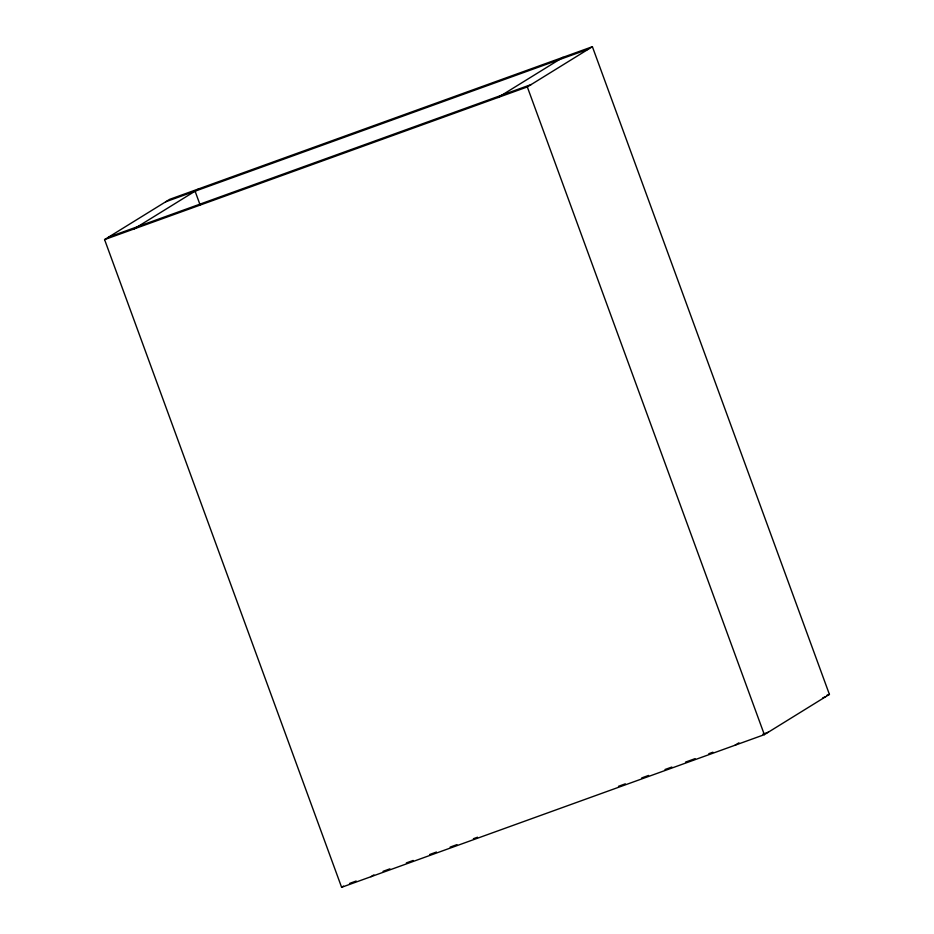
<?xml version="1.0" encoding="UTF-8"?>
<svg xmlns="http://www.w3.org/2000/svg" width="934" height="934" viewBox="0 0 934 934"><rect width="100%" height="100%" fill="white"/><g stroke="black" fill="none" stroke-linecap="round" stroke-linejoin="round"><path stroke-width="1.4" d="M104.585 239.594L169.649 199.351L592.389 46.7L829.415 694.406L764.351 734.649L341.611 887.3L104.585 239.594L527.325 86.932L592.389 46.7M133.924 228.993L198.989 188.761M497.985 97.533L563.05 57.289M341.611 887.3L343.56 886.097M370.95 876.711L373.88 874.901M735.011 745.239L738.922 742.822M165.75 201.767L588.49 49.117M108.484 237.178L531.224 84.527M826.753 695.375L829.415 694.406M822.842 697.791L825.516 696.822M349.514 883.447L356.181 881.031M383.068 871.329L389.91 868.854M406.337 862.923L413.178 860.459M429.605 854.528L436.447 852.053M450.13 847.115L456.971 844.64M473.398 838.709L477.507 837.226M618.471 786.323L625.313 783.848M641.74 777.917L648.581 775.442M665.008 769.511L671.85 767.048M685.544 762.097L695.118 758.641M708.801 753.703L712.911 752.22M762.915 734.159L768.25 732.233M527.325 86.932L764.351 734.649M195.078 191.178L200.098 204.873"/></g></svg>
